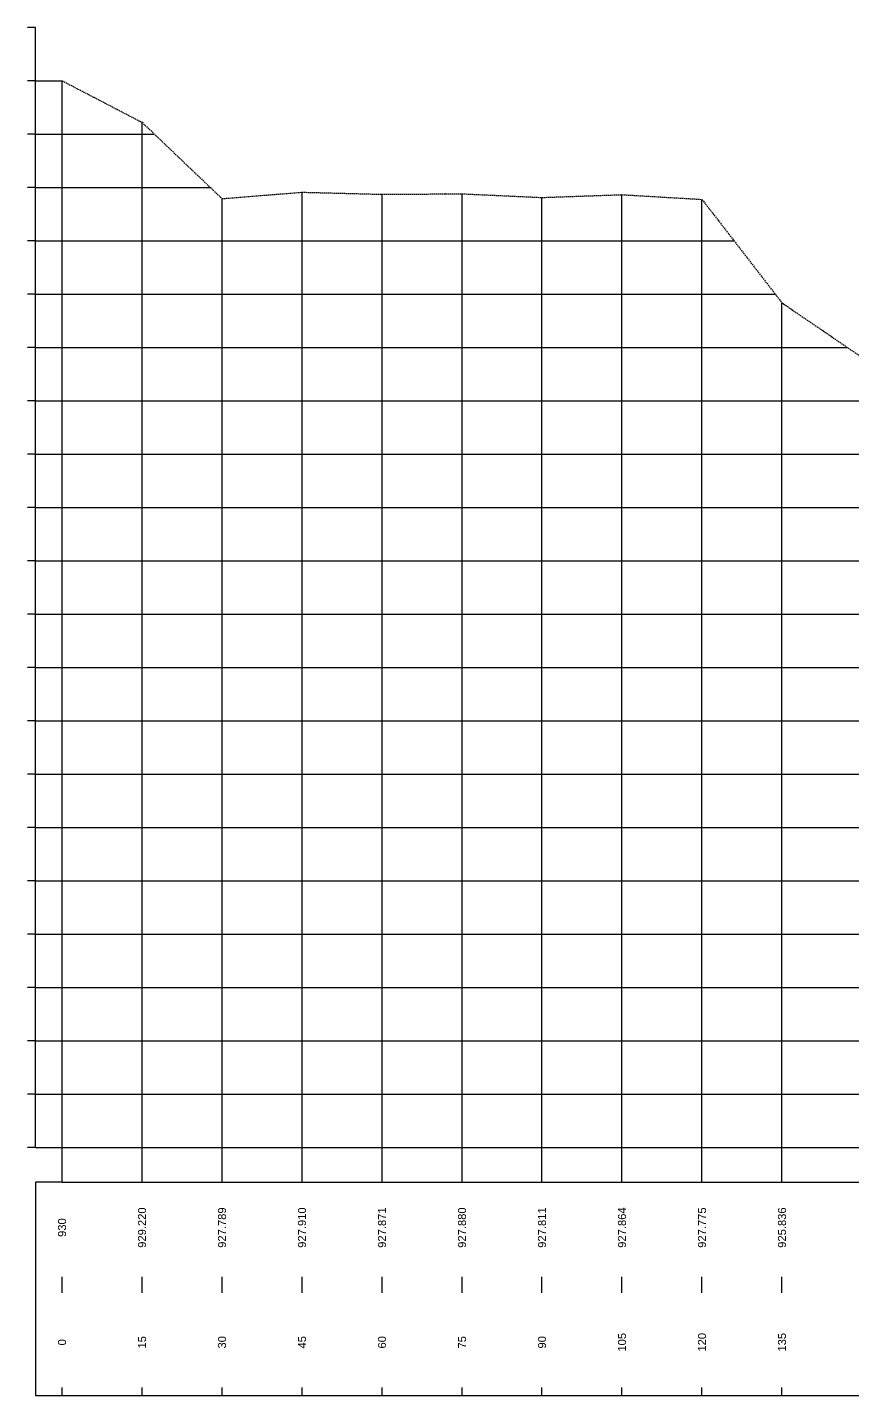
# Model space of a CAD drawing. Header units: millimetres. Extents: x 824502 to 1498685, y 1474633 to 1481826.
# Drawn here: x 1479039.8 to 1479194.5, y 1478908 to 1479164.5 of the extents above; entities that cross this region are included whole.
import ezdxf
from ezdxf.enums import TextEntityAlignment as Align

# ---------------------------------------------------------------- set-up
doc = ezdxf.new("R2010")
doc.units = ezdxf.units.MM
doc.linetypes.add('HIDDEN', pattern=[0.375, 0.25, -0.125])
for name, color, linetype in [('Chainage_TXT', 7, 'Continuous'), ('GL', 3, 'HIDDEN'), ('SCALE_LINE', 1, 'Continuous'), ('TitleBox', 7, 'Continuous')]:
    doc.layers.add(name, color=color, linetype=linetype)
doc.styles.get("Standard").update_dxf_attribs({"font": 'arial.ttf'})

msp = doc.modelspace()

# ---------------------------------------------------------------- linework, layer by layer
at = {"layer": 'Chainage_TXT', "color": 0}
for p, q in [((1479041.3, 1479154.518), (1479046.3, 1479154.518)), ((1479041.3, 1479144.518), (1479063.606, 1479144.518)), ((1479041.3, 1479134.518), (1479074.088, 1479134.518)), ((1479041.3, 1479124.518), (1479172.296, 1479124.518)), ((1479041.3, 1479114.518), (1479180.032, 1479114.518)), ((1479181.3, 1478954.518), (1479181.3, 1479112.878)), ((1479041.3, 1479104.518), (1479193.571, 1479104.518)), ((1479041.3, 1479094.518), (1479334.922, 1479094.518)), ((1479041.3, 1479084.518), (1479729.416, 1479084.518)), ((1479041.3, 1479074.518), (1479828.536, 1479074.518)), ((1479041.3, 1479064.518), (1479833.639, 1479064.518)), ((1479041.3, 1479054.518), (1479838.743, 1479054.518)), ((1479041.3, 1479044.518), (1479843.072, 1479044.518)), ((1479041.3, 1479034.518), (1479846.622, 1479034.518)), ((1479041.3, 1479024.518), (1479850.172, 1479024.518)), ((1479041.3, 1479014.518), (1479853.723, 1479014.518)), ((1479041.3, 1479004.518), (1479860.503, 1479004.518)), ((1479041.3, 1478994.518), (1479928.603, 1478994.518)), ((1479041.3, 1478984.518), (1480746.3, 1478984.518)), ((1479041.3, 1478974.518), (1480746.3, 1478974.518)), ((1479041.3, 1478964.518), (1480746.3, 1478964.518)), ((1479041.3, 1478954.518), (1480746.3, 1478954.518)), ((1479046.3, 1478948.018), (1479041.3, 1478948.018)), ((1479041.3, 1478948.018), (1479041.3, 1478908.018)), ((1479046.3, 1478948.018), (1480746.3, 1478948.018)), ((1479041.3, 1478908.018), (1480746.3, 1478908.018))]:
    msp.add_line(p, q, dxfattribs=at)
at = {"layer": 'Chainage_TXT'}
for p, q in [((1479046.3, 1478954.518), (1479046.3, 1479154.518)), ((1479061.3, 1478954.518), (1479061.3, 1479146.718)), ((1479091.3, 1478954.518), (1479091.3, 1479133.618)), ((1479106.3, 1478954.518), (1479106.3, 1479133.228)), ((1479121.3, 1478954.518), (1479121.3, 1479133.318)), ((1479151.3, 1478954.518), (1479151.3, 1479133.158)), ((1479076.3, 1478954.518), (1479076.3, 1479132.408)), ((1479136.3, 1478954.518), (1479136.3, 1479132.628)), ((1479166.3, 1478954.518), (1479166.3, 1479132.269)), ((1479046.3, 1478951.018), (1479046.3, 1478954.518))]:
    msp.add_line(p, q, dxfattribs=at)
at = {"layer": 'GL', "color": 1}
msp.add_lwpolyline([(1479046.3, 1479154.518), (1479061.3, 1479146.718), (1479076.3, 1479132.408), (1479091.3, 1479133.618), (1479106.3, 1479133.228), (1479121.3, 1479133.318), (1479136.3, 1479132.628), (1479151.3, 1479133.158), (1479166.3, 1479132.269), (1479181.3, 1479112.878), (1479196.3, 1479102.659)], dxfattribs=at)
at = {"layer": 'SCALE_LINE', "color": 5}
for p, q in [((1479041.3, 1479164.518), (1479039.8, 1479164.518)), ((1479041.3, 1478954.518), (1479041.3, 1479164.518)), ((1479041.3, 1479154.518), (1479039.8, 1479154.518)), ((1479041.3, 1479144.518), (1479039.8, 1479144.518)), ((1479041.3, 1479134.518), (1479039.8, 1479134.518)), ((1479041.3, 1479124.518), (1479039.8, 1479124.518)), ((1479041.3, 1479114.518), (1479039.8, 1479114.518)), ((1479041.3, 1479104.518), (1479039.8, 1479104.518)), ((1479041.3, 1479094.518), (1479039.8, 1479094.518)), ((1479041.3, 1479084.518), (1479039.8, 1479084.518)), ((1479041.3, 1479074.518), (1479039.8, 1479074.518)), ((1479041.3, 1479064.518), (1479039.8, 1479064.518)), ((1479041.3, 1479054.518), (1479039.8, 1479054.518)), ((1479041.3, 1479044.518), (1479039.8, 1479044.518)), ((1479041.3, 1479034.518), (1479039.8, 1479034.518)), ((1479041.3, 1479024.518), (1479039.8, 1479024.518)), ((1479041.3, 1479014.518), (1479039.8, 1479014.518)), ((1479041.3, 1479004.518), (1479039.8, 1479004.518)), ((1479041.3, 1478994.518), (1479039.8, 1478994.518)), ((1479041.3, 1478984.518), (1479039.8, 1478984.518)), ((1479041.3, 1478974.518), (1479039.8, 1478974.518)), ((1479041.3, 1478964.518), (1479039.8, 1478964.518)), ((1479041.3, 1478954.518), (1479039.8, 1478954.518))]:
    msp.add_line(p, q, dxfattribs=at)
at = {"layer": 'TitleBox'}
for p, q in [((1479061.3, 1478948.018), (1479061.3, 1478954.518)), ((1479076.3, 1478948.018), (1479076.3, 1478954.518)), ((1479091.3, 1478948.018), (1479091.3, 1478954.518)), ((1479106.3, 1478948.018), (1479106.3, 1478954.518)), ((1479121.3, 1478948.018), (1479121.3, 1478954.518)), ((1479136.3, 1478948.018), (1479136.3, 1478954.518)), ((1479151.3, 1478948.018), (1479151.3, 1478954.518)), ((1479166.3, 1478948.018), (1479166.3, 1478954.518)), ((1479181.3, 1478948.018), (1479181.3, 1478954.518)), ((1479046.3, 1478948.018), (1479046.3, 1478951.018)), ((1479046.3, 1478927.268), (1479046.3, 1478930.268)), ((1479061.3, 1478927.268), (1479061.3, 1478930.268)), ((1479076.3, 1478927.268), (1479076.3, 1478930.268)), ((1479091.3, 1478927.268), (1479091.3, 1478930.268)), ((1479106.3, 1478927.268), (1479106.3, 1478930.268)), ((1479121.3, 1478927.268), (1479121.3, 1478930.268)), ((1479136.3, 1478927.268), (1479136.3, 1478930.268)), ((1479151.3, 1478927.268), (1479151.3, 1478930.268)), ((1479166.3, 1478927.268), (1479166.3, 1478930.268)), ((1479181.3, 1478927.268), (1479181.3, 1478930.268)), ((1479046.3, 1478908.018), (1479046.3, 1478909.518)), ((1479061.3, 1478908.018), (1479061.3, 1478909.518)), ((1479076.3, 1478908.018), (1479076.3, 1478909.518)), ((1479091.3, 1478908.018), (1479091.3, 1478909.518)), ((1479106.3, 1478908.018), (1479106.3, 1478909.518)), ((1479121.3, 1478908.018), (1479121.3, 1478909.518)), ((1479136.3, 1478908.018), (1479136.3, 1478909.518)), ((1479151.3, 1478908.018), (1479151.3, 1478909.518)), ((1479166.3, 1478908.018), (1479166.3, 1478909.518)), ((1479181.3, 1478908.018), (1479181.3, 1478909.518))]:
    msp.add_line(p, q, dxfattribs=at)

# ---------------------------------------------------------------- texts
for s, p in [('929.220', (1479061.3, 1478939.518)), ('927.789', (1479076.3, 1478939.518)), ('927.910', (1479091.3, 1478939.518)), ('927.871', (1479106.3, 1478939.518)), ('927.880', (1479121.3, 1478939.518)), ('927.811', (1479136.3, 1478939.518)), ('927.864', (1479151.3, 1478939.518)), ('927.775', (1479166.3, 1478939.518)), ('925.836', (1479181.3, 1478939.518)), ('930', (1479046.3, 1478939.518)), ('0', (1479046.3, 1478918.018)), ('15', (1479061.3, 1478918.018)), ('30', (1479076.3, 1478918.018)), ('45', (1479091.3, 1478918.018)), ('60', (1479106.3, 1478918.018)), ('75', (1479121.3, 1478918.018)), ('90', (1479136.3, 1478918.018)), ('105', (1479151.3, 1478918.018)), ('120', (1479166.3, 1478918.018)), ('135', (1479181.3, 1478918.018))]:
    msp.add_text(s, height=1.5, rotation=90, dxfattribs=at).set_placement(p, align=Align.MIDDLE_CENTER)

doc.saveas('drawing.dxf')
